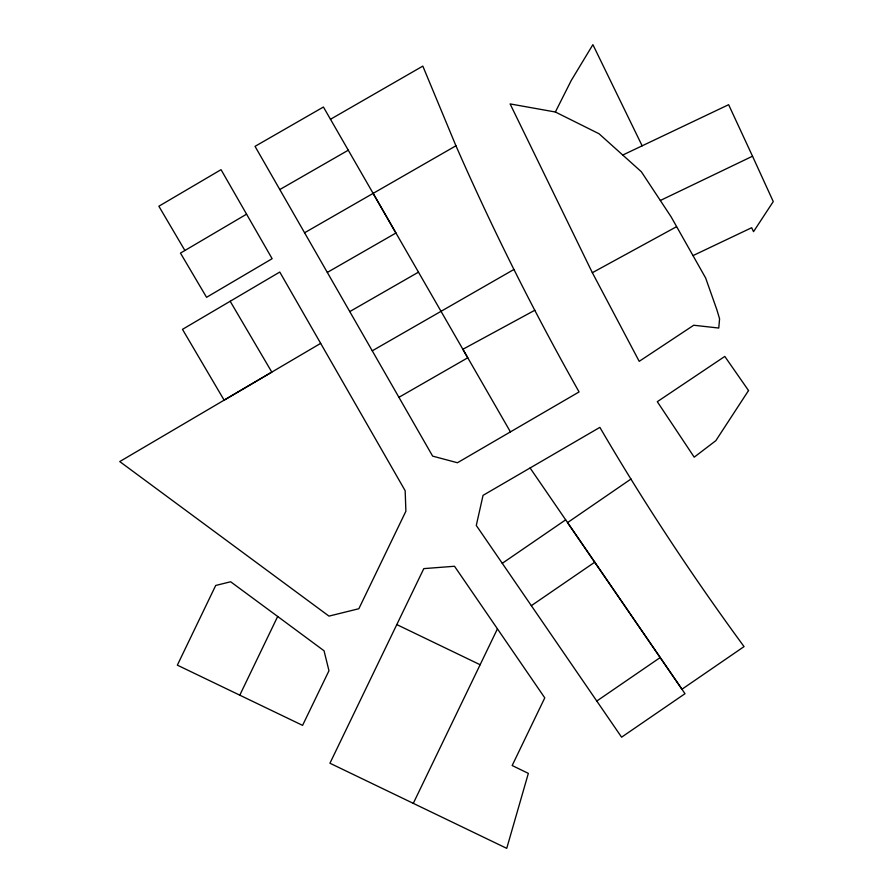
<?xml version="1.0" encoding="UTF-8"?>
<svg xmlns="http://www.w3.org/2000/svg" width="893" height="893" viewBox="0 0 893 893"><rect width="100%" height="100%" fill="white"/><g stroke="black" fill="none" stroke-linecap="round" stroke-linejoin="round"><path stroke-width="1.34" d="M239.782 695.189L277.678 616.471L230.64 581.767L215.704 585.462L177.35 665.151L302.582 725.373L328.97 670.743L324.036 650.774L277.678 616.471M396.793 624.587L329.941 763.225L506.733 848.35L528.343 773.383L512.169 765.524L544.775 697.857L454.515 566.262L423.807 568.618L396.793 624.587L480.133 664.738M413.28 803.376L497.434 628.851M555.368 112.005L599.047 133.76L641.341 171.735L671.067 216.765L705.649 278.002L716.889 309.815L719.579 318.812L718.765 328.044L693.727 325.242L639.209 361.341L592.349 272.7L510.104 103.912L555.368 112.005L571.263 80.459L592.896 44.65L642.145 145.816M502.257 563.327L565.671 519.838M630.983 479.028L567.524 522.617L681.973 689.229L744.048 646.61C692.321 576.041 643.953 502.949 599.873 427.367L483.057 495.347L476.282 525.441L621.584 737.183L684.998 693.694L530.096 467.988M531.324 605.688L594.738 562.199M596.792 701.038L660.195 657.549M246.557 214.186L180.475 253.099L206.562 297.313L272.131 258.702L221.04 169.67L158.865 206.227L184.896 250.487M320.654 343.37L119.74 461.569L328.97 616.114L358.852 608.725L405.891 511.22L405.165 490.726L279.777 272.052L182.485 329.35L224.121 400.153L271.818 372.124L230.182 301.265M510.428 431.888L457.439 462.741L432.636 456.122L255.03 146.352L323.422 107.026L510.428 431.888L579.077 391.938C533.969 312.003 492.802 229.858 455.943 145.793L422.824 66.104L330.455 119.294M279.833 189.539L348.281 150.203M304.58 232.772L455.943 145.793M327.329 272.41L395.923 233.028L373.129 193.39M349.766 311.59L418.471 272.153M372.258 350.815L513.81 269.53M398.903 397.329L467.753 357.792L462.875 349.275L534.818 310.251M592.349 272.7L676.481 226.744M660.385 200.467L752.52 156.208L728.632 104.693L622.823 155.014M693.068 255.577L751.672 227.715L753.525 231.667L773.26 201.572L752.52 156.208M748.535 390.542L715.818 440.695L694.207 457.171L657.304 401.694L724.803 356.43L748.535 390.542"/></g></svg>
